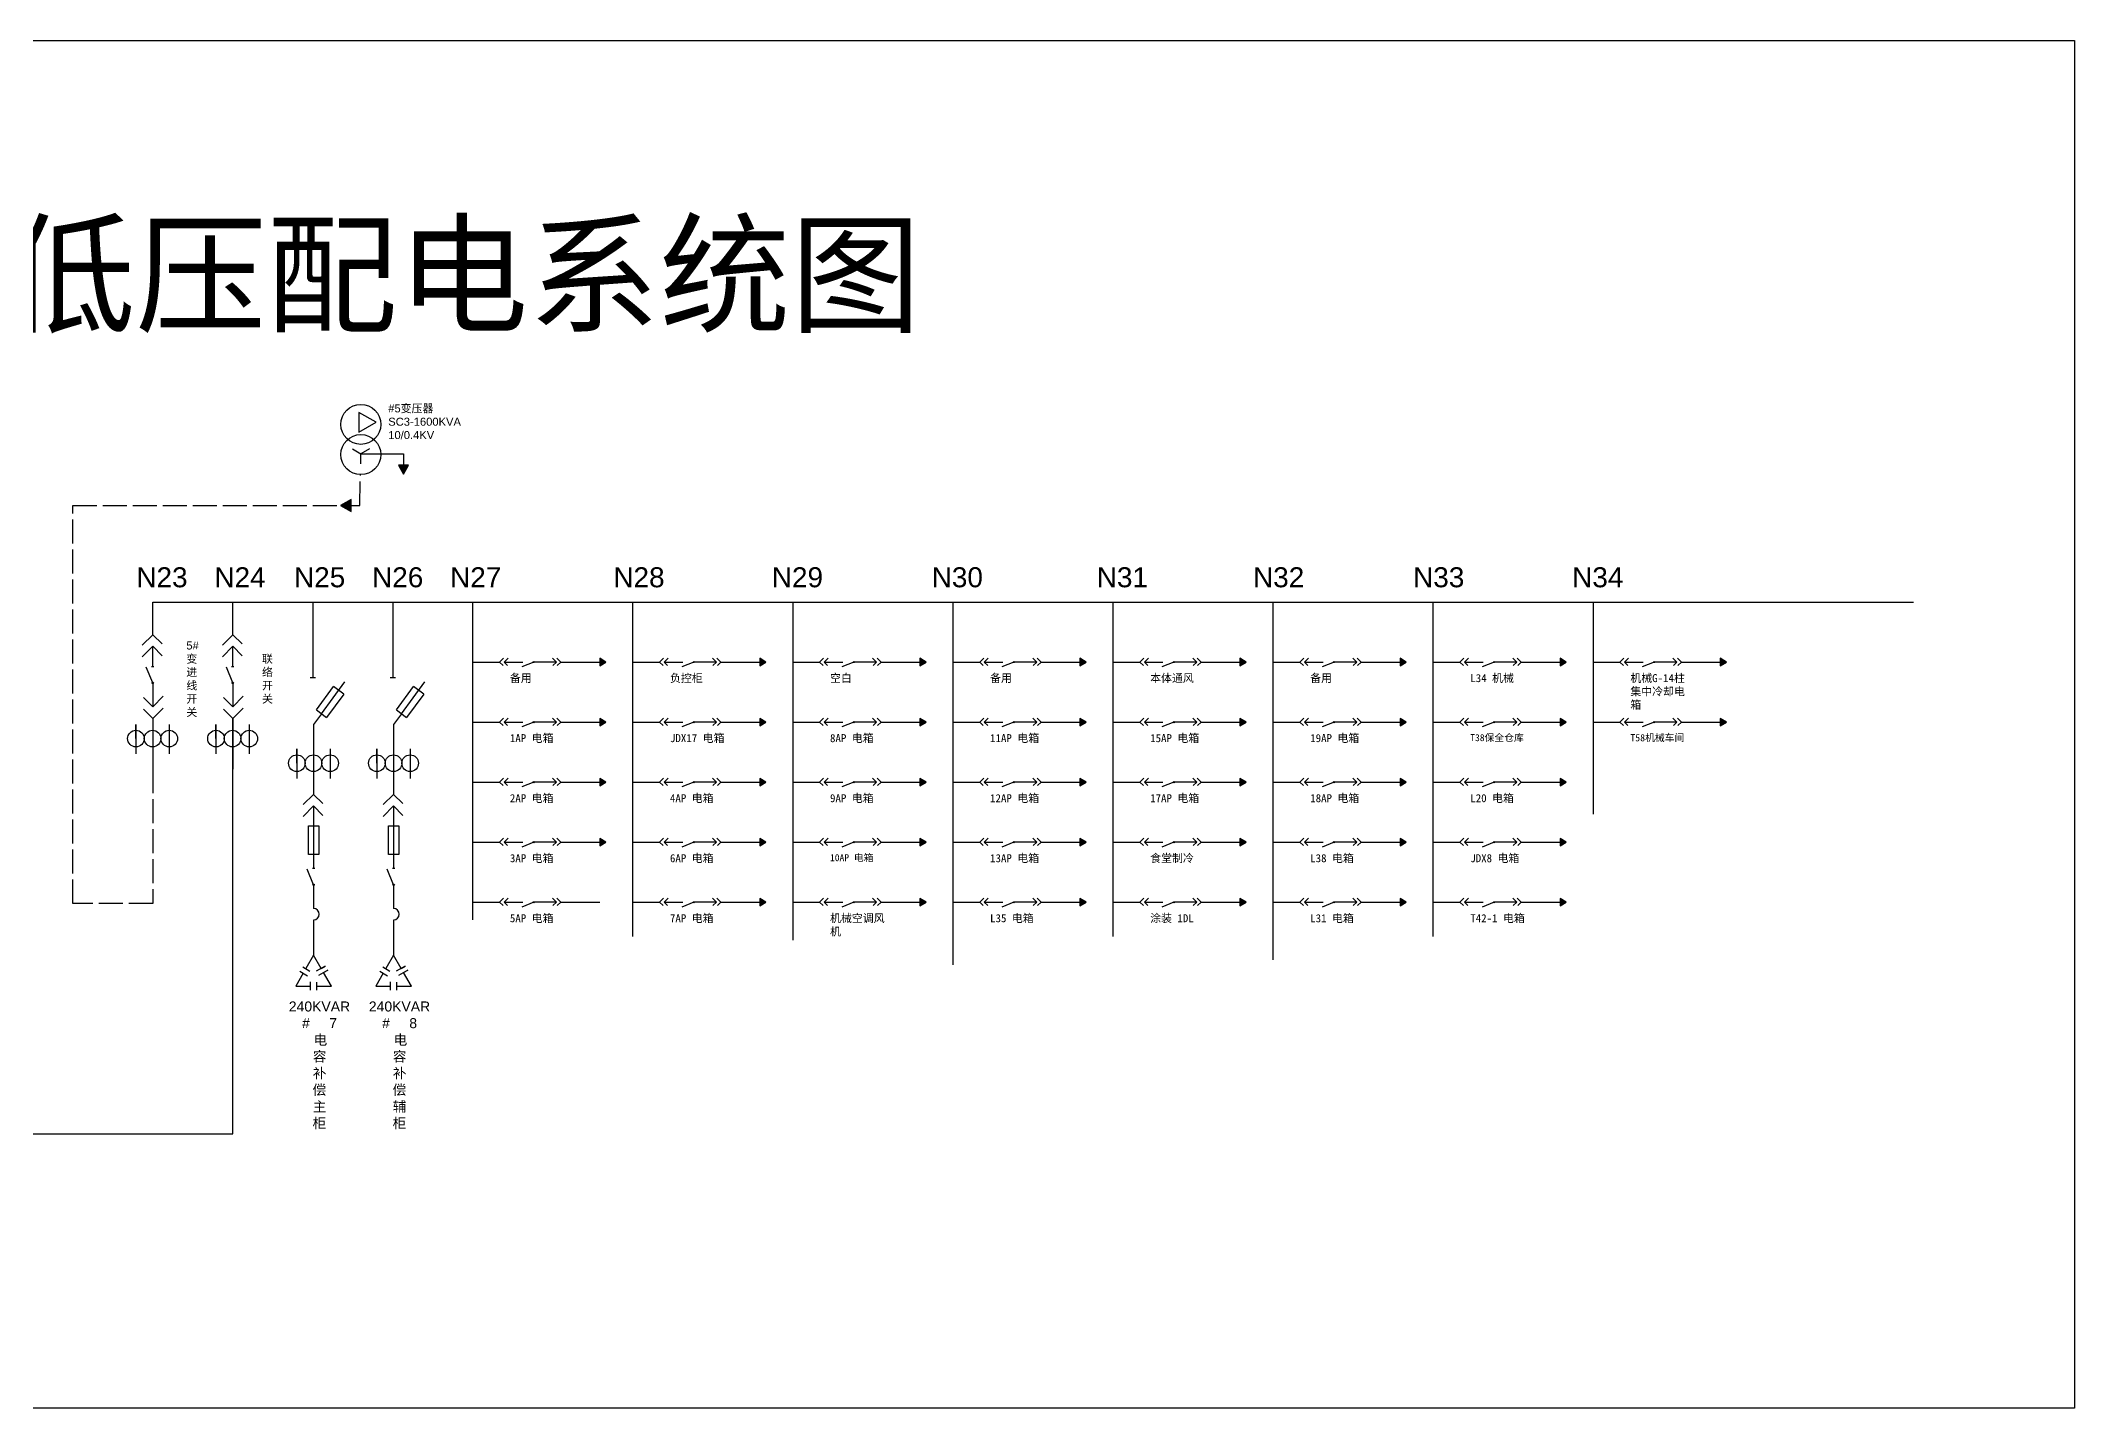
# Model space of a CAD drawing. Header units: millimetres. Extents: x 1329 to 7646, y 2585 to 5679.
# Drawn here: x 3221 to 4238, y 2585 to 3269 of the extents above; entities that cross this region are included whole.
import ezdxf

# ---------------------------------------------------------------- set-up
doc = ezdxf.new("R2010")
doc.units = ezdxf.units.MM
doc.linetypes.add('ACAD_ISO02W100', pattern=[15, 12, -3])
doc.layers.add('图层1', color=7, linetype='ACAD_ISO02W100')
doc.styles.get("Standard").update_dxf_attribs({"font": 'arial.ttf'})

# ---------------------------------------------------------------- blocks, each defined once
blk = doc.blocks.new('111')
for p, q in [((896.2, 1426.6), (896.2, 1443.7)), ((896.2, 1443.7), (896.2, 1408.2)), ((936.2, 1443.7), (936.2, 1408.2))]:
    blk.add_line(p, q)
for centre in [(896.2, 1426.6), (916.2, 1426.6), (936.2, 1426.6)]:
    blk.add_circle(centre, 10)

msp = doc.modelspace()

# ---------------------------------------------------------------- hatches: boundary and pattern name
h = msp.add_hatch(color=256)
h.dxf.hatch_style = 1
h.paths.add_polyline_path([(3400.2, 3056.7), (3402.7, 3052.2), (3405.3, 3056.7)])
h = msp.add_hatch(color=256)
h.dxf.hatch_style = 1
h.paths.add_polyline_path([(3500.8, 2960.1), (3500.8, 2956.4), (3503.9, 2958.2)])
h = msp.add_hatch(color=256)
h.dxf.hatch_style = 1
h.paths.add_polyline_path([(3580.8, 2960.1), (3580.8, 2956.4), (3583.9, 2958.2)])
h = msp.add_hatch(color=256)
h.dxf.hatch_style = 1
h.paths.add_polyline_path([(3660.8, 2960.1), (3660.8, 2956.4), (3663.9, 2958.2)])
h = msp.add_hatch(color=256)
h.dxf.hatch_style = 1
h.paths.add_polyline_path([(3740.8, 2960.1), (3740.8, 2956.4), (3743.9, 2958.2)])
h = msp.add_hatch(color=256)
h.dxf.hatch_style = 1
h.paths.add_polyline_path([(3820.8, 2960.1), (3820.8, 2956.4), (3823.9, 2958.2)])
h = msp.add_hatch(color=256)
h.dxf.hatch_style = 1
h.paths.add_polyline_path([(3900.8, 2960.1), (3900.8, 2956.4), (3903.9, 2958.2)])
h = msp.add_hatch(color=256)
h.dxf.hatch_style = 1
h.paths.add_polyline_path([(3980.8, 2960.1), (3980.8, 2956.4), (3983.9, 2958.2)])
h = msp.add_hatch(color=256)
h.dxf.hatch_style = 1
h.paths.add_polyline_path([(4060.8, 2960.1), (4060.8, 2956.4), (4063.9, 2958.2)])
h = msp.add_hatch(color=256)
h.dxf.hatch_style = 1
h.paths.add_polyline_path([(3500.8, 2930.1), (3500.8, 2926.4), (3503.9, 2928.2)])
h = msp.add_hatch(color=256)
h.dxf.hatch_style = 1
h.paths.add_polyline_path([(3580.8, 2930.1), (3580.8, 2926.4), (3583.9, 2928.2)])
h = msp.add_hatch(color=256)
h.dxf.hatch_style = 1
h.paths.add_polyline_path([(3660.8, 2930.1), (3660.8, 2926.4), (3663.9, 2928.2)])
h = msp.add_hatch(color=256)
h.dxf.hatch_style = 1
h.paths.add_polyline_path([(3740.8, 2930.1), (3740.8, 2926.4), (3743.9, 2928.2)])
h = msp.add_hatch(color=256)
h.dxf.hatch_style = 1
h.paths.add_polyline_path([(3820.8, 2930.1), (3820.8, 2926.4), (3823.9, 2928.2)])
h = msp.add_hatch(color=256)
h.dxf.hatch_style = 1
h.paths.add_polyline_path([(3900.8, 2930.1), (3900.8, 2926.4), (3903.9, 2928.2)])
h = msp.add_hatch(color=256)
h.dxf.hatch_style = 1
h.paths.add_polyline_path([(3980.8, 2930.1), (3980.8, 2926.4), (3983.9, 2928.2)])
h = msp.add_hatch(color=256)
h.dxf.hatch_style = 1
h.paths.add_polyline_path([(4060.8, 2930.1), (4060.8, 2926.4), (4063.9, 2928.2)])
h = msp.add_hatch(color=256)
h.dxf.hatch_style = 1
h.paths.add_polyline_path([(3500.8, 2900.1), (3500.8, 2896.4), (3503.9, 2898.2)])
h = msp.add_hatch(color=256)
h.dxf.hatch_style = 1
h.paths.add_polyline_path([(3580.8, 2900.1), (3580.8, 2896.4), (3583.9, 2898.2)])
h = msp.add_hatch(color=256)
h.dxf.hatch_style = 1
h.paths.add_polyline_path([(3660.8, 2900.1), (3660.8, 2896.4), (3663.9, 2898.2)])
h = msp.add_hatch(color=256)
h.dxf.hatch_style = 1
h.paths.add_polyline_path([(3740.8, 2900.1), (3740.8, 2896.4), (3743.9, 2898.2)])
h = msp.add_hatch(color=256)
h.dxf.hatch_style = 1
h.paths.add_polyline_path([(3820.8, 2900.1), (3820.8, 2896.4), (3823.9, 2898.2)])
h = msp.add_hatch(color=256)
h.dxf.hatch_style = 1
h.paths.add_polyline_path([(3900.8, 2900.1), (3900.8, 2896.4), (3903.9, 2898.2)])
h = msp.add_hatch(color=256)
h.dxf.hatch_style = 1
h.paths.add_polyline_path([(3980.8, 2900.1), (3980.8, 2896.4), (3983.9, 2898.2)])
h = msp.add_hatch(color=256)
h.dxf.hatch_style = 1
h.paths.add_polyline_path([(3500.8, 2870.1), (3500.8, 2866.4), (3503.9, 2868.2)])
h = msp.add_hatch(color=256)
h.dxf.hatch_style = 1
h.paths.add_polyline_path([(3580.8, 2870.1), (3580.8, 2866.4), (3583.9, 2868.2)])
h = msp.add_hatch(color=256)
h.dxf.hatch_style = 1
h.paths.add_polyline_path([(3660.8, 2870.1), (3660.8, 2866.4), (3663.9, 2868.2)])
h = msp.add_hatch(color=256)
h.dxf.hatch_style = 1
h.paths.add_polyline_path([(3740.8, 2870.1), (3740.8, 2866.4), (3743.9, 2868.2)])
h = msp.add_hatch(color=256)
h.dxf.hatch_style = 1
h.paths.add_polyline_path([(3820.8, 2870.1), (3820.8, 2866.4), (3823.9, 2868.2)])
h = msp.add_hatch(color=256)
h.dxf.hatch_style = 1
h.paths.add_polyline_path([(3900.8, 2870.1), (3900.8, 2866.4), (3903.9, 2868.2)])
h = msp.add_hatch(color=256)
h.dxf.hatch_style = 1
h.paths.add_polyline_path([(3980.8, 2870.1), (3980.8, 2866.4), (3983.9, 2868.2)])
h = msp.add_hatch(color=256)
h.dxf.hatch_style = 1
h.paths.add_polyline_path([(3580.8, 2840.1), (3580.8, 2836.4), (3583.9, 2838.2)])
h = msp.add_hatch(color=256)
h.dxf.hatch_style = 1
h.paths.add_polyline_path([(3660.8, 2840.1), (3660.8, 2836.4), (3663.9, 2838.2)])
h = msp.add_hatch(color=256)
h.dxf.hatch_style = 1
h.paths.add_polyline_path([(3740.8, 2840.1), (3740.8, 2836.4), (3743.9, 2838.2)])
h = msp.add_hatch(color=256)
h.dxf.hatch_style = 1
h.paths.add_polyline_path([(3820.8, 2840.1), (3820.8, 2836.4), (3823.9, 2838.2)])
h = msp.add_hatch(color=256)
h.dxf.hatch_style = 1
h.paths.add_polyline_path([(3900.8, 2840.1), (3900.8, 2836.4), (3903.9, 2838.2)])
h = msp.add_hatch(color=256)
h.dxf.hatch_style = 1
h.paths.add_polyline_path([(3980.8, 2840.1), (3980.8, 2836.4), (3983.9, 2838.2)])
at = {"layer": '图层1'}
h = msp.add_hatch(color=256, dxfattribs=at)
h.dxf.hatch_style = 1
h.paths.add_polyline_path([(3376.5, 3039.5), (3371.2, 3036.4), (3376.5, 3036.4)])
h.paths.add_polyline_path([(3376.5, 3036.4), (3371.2, 3036.4), (3376.5, 3033.4)])

# ---------------------------------------------------------------- linework, layer by layer
for p, q in [((3377.2, 3064.7), (3381.4, 3062.2)), ((3385.7, 3064.7), (3381.4, 3062.2)), ((3381.4, 3057.3), (3381.4, 3062.2)), ((3381.4, 3062.2), (3402.7, 3062.2)), ((3402.7, 3062.2), (3402.7, 3056.7)), ((3277.4, 2971.9), (3277.4, 2988.2)), ((3277.4, 2988.2), (4157.4, 2988.2)), ((3317.4, 2971.9), (3317.4, 2988.2)), ((3357.4, 2988.2), (3357.4, 2950.5)), ((3397.4, 2988.2), (3397.4, 2950.5)), ((3437.4, 2829.4), (3437.4, 2988.2)), ((3517.4, 2821), (3517.4, 2988.2)), ((3597.4, 2819.2), (3597.4, 2988.2)), ((3677.4, 2806.9), (3677.4, 2988.2)), ((3757.4, 2821), (3757.4, 2988.2)), ((3837.4, 2809.4), (3837.4, 2988.2)), ((3917.4, 2821), (3917.4, 2988.2)), ((3997.4, 2882.2), (3997.4, 2988.2)), ((3277.4, 2956), (3277.4, 2966.1)), ((3317.4, 2956), (3317.4, 2966.1)), ((3437.4, 2958.2), (3450.7, 2958.2)), ((3453, 2958.2), (3462.3, 2958.2)), ((3467.8, 2958.2), (3461.8, 2955.8)), ((3479.2, 2958.2), (3467.8, 2958.2)), ((3481.4, 2958.2), (3500.8, 2958.2)), ((3517.4, 2958.2), (3530.7, 2958.2)), ((3533, 2958.2), (3542.3, 2958.2)), ((3547.8, 2958.2), (3541.8, 2955.8)), ((3559.2, 2958.2), (3547.8, 2958.2)), ((3561.4, 2958.2), (3580.8, 2958.2)), ((3597.4, 2958.2), (3610.7, 2958.2)), ((3613, 2958.2), (3622.3, 2958.2)), ((3627.8, 2958.2), (3621.8, 2955.8)), ((3639.2, 2958.2), (3627.8, 2958.2)), ((3641.4, 2958.2), (3660.8, 2958.2)), ((3677.4, 2958.2), (3690.7, 2958.2)), ((3693, 2958.2), (3702.3, 2958.2)), ((3707.8, 2958.2), (3701.8, 2955.8)), ((3719.2, 2958.2), (3707.8, 2958.2)), ((3721.4, 2958.2), (3740.8, 2958.2)), ((3757.4, 2958.2), (3770.7, 2958.2)), ((3773, 2958.2), (3782.3, 2958.2)), ((3787.8, 2958.2), (3781.8, 2955.8)), ((3799.2, 2958.2), (3787.8, 2958.2)), ((3801.4, 2958.2), (3820.8, 2958.2)), ((3837.4, 2958.2), (3850.7, 2958.2)), ((3853, 2958.2), (3862.3, 2958.2)), ((3867.8, 2958.2), (3861.8, 2955.8)), ((3879.2, 2958.2), (3867.8, 2958.2)), ((3881.4, 2958.2), (3900.8, 2958.2)), ((3917.4, 2958.2), (3930.7, 2958.2)), ((3933, 2958.2), (3942.3, 2958.2)), ((3947.8, 2958.2), (3941.8, 2955.8)), ((3959.2, 2958.2), (3947.8, 2958.2)), ((3961.4, 2958.2), (3980.8, 2958.2)), ((3997.4, 2958.2), (4010.7, 2958.2)), ((4013, 2958.2), (4022.3, 2958.2)), ((4027.8, 2958.2), (4021.8, 2955.8)), ((4039.2, 2958.2), (4027.8, 2958.2)), ((4041.4, 2958.2), (4060.8, 2958.2)), ((3277.4, 2947.8), (3274.2, 2955.6)), ((3276.8, 2956), (3278, 2956)), ((3277.4, 2947.8), (3277.4, 2935.9)), ((3317.4, 2947.8), (3314.2, 2955.6)), ((3316.8, 2956), (3318, 2956)), ((3317.4, 2947.8), (3317.4, 2935.9)), ((3356.1, 2950.5), (3358.8, 2950.5)), ((3361.8, 2932.4), (3373.4, 2948.3)), ((3396.1, 2950.5), (3398.8, 2950.5)), ((3401.8, 2932.4), (3413.4, 2948.3)), ((3359.2, 2934.3), (3367.8, 2946)), ((3372.9, 2942.2), (3364.3, 2930.6)), ((3372.9, 2942.2), (3367.8, 2946)), ((3399.2, 2934.3), (3407.8, 2946)), ((3412.9, 2942.2), (3404.3, 2930.6)), ((3412.9, 2942.2), (3407.8, 2946)), ((3277.4, 2930), (3277.4, 2904.7)), ((3317.4, 2930), (3317.4, 2904.7)), ((3317.4, 2722.5), (3317.4, 2930)), ((3361.8, 2932.4), (3357.8, 2927)), ((3359.2, 2934.3), (3364.3, 2930.6)), ((3401.8, 2932.4), (3397.8, 2927)), ((3399.2, 2934.3), (3404.3, 2930.6)), ((3437.4, 2928.2), (3450.7, 2928.2)), ((3453, 2928.2), (3462.3, 2928.2)), ((3467.8, 2928.2), (3461.8, 2925.8)), ((3479.2, 2928.2), (3467.8, 2928.2)), ((3481.4, 2928.2), (3500.8, 2928.2)), ((3517.4, 2928.2), (3530.7, 2928.2)), ((3533, 2928.2), (3542.3, 2928.2)), ((3547.8, 2928.2), (3541.8, 2925.8)), ((3559.2, 2928.2), (3547.8, 2928.2)), ((3561.4, 2928.2), (3580.8, 2928.2)), ((3597.4, 2928.2), (3610.7, 2928.2)), ((3613, 2928.2), (3622.3, 2928.2)), ((3627.8, 2928.2), (3621.8, 2925.8)), ((3639.2, 2928.2), (3627.8, 2928.2)), ((3641.4, 2928.2), (3660.8, 2928.2)), ((3677.4, 2928.2), (3690.7, 2928.2)), ((3693, 2928.2), (3702.3, 2928.2)), ((3707.8, 2928.2), (3701.8, 2925.8)), ((3719.2, 2928.2), (3707.8, 2928.2)), ((3721.4, 2928.2), (3740.8, 2928.2)), ((3757.4, 2928.2), (3770.7, 2928.2)), ((3773, 2928.2), (3782.3, 2928.2)), ((3787.8, 2928.2), (3781.8, 2925.8)), ((3799.2, 2928.2), (3787.8, 2928.2)), ((3801.4, 2928.2), (3820.8, 2928.2)), ((3837.4, 2928.2), (3850.7, 2928.2)), ((3853, 2928.2), (3862.3, 2928.2)), ((3867.8, 2928.2), (3861.8, 2925.8)), ((3879.2, 2928.2), (3867.8, 2928.2)), ((3881.4, 2928.2), (3900.8, 2928.2)), ((3917.4, 2928.2), (3930.7, 2928.2)), ((3933, 2928.2), (3942.3, 2928.2)), ((3947.8, 2928.2), (3941.8, 2925.8)), ((3959.2, 2928.2), (3947.8, 2928.2)), ((3961.4, 2928.2), (3980.8, 2928.2)), ((3997.4, 2928.2), (4010.7, 2928.2)), ((4013, 2928.2), (4022.3, 2928.2)), ((4027.8, 2928.2), (4021.8, 2925.8)), ((4039.2, 2928.2), (4027.8, 2928.2)), ((4041.4, 2928.2), (4060.8, 2928.2)), ((3357.8, 2927), (3357.8, 2892.1)), ((3397.8, 2927), (3397.8, 2892.1)), ((3437.4, 2898.2), (3450.7, 2898.2)), ((3453, 2898.2), (3462.3, 2898.2)), ((3467.8, 2898.2), (3461.8, 2895.8)), ((3479.2, 2898.2), (3467.8, 2898.2)), ((3481.4, 2898.2), (3500.8, 2898.2)), ((3517.4, 2898.2), (3530.7, 2898.2)), ((3533, 2898.2), (3542.3, 2898.2)), ((3547.8, 2898.2), (3541.8, 2895.8)), ((3559.2, 2898.2), (3547.8, 2898.2)), ((3561.4, 2898.2), (3580.8, 2898.2)), ((3597.4, 2898.2), (3610.7, 2898.2)), ((3613, 2898.2), (3622.3, 2898.2)), ((3627.8, 2898.2), (3621.8, 2895.8)), ((3639.2, 2898.2), (3627.8, 2898.2)), ((3641.4, 2898.2), (3660.8, 2898.2)), ((3677.4, 2898.2), (3690.7, 2898.2)), ((3693, 2898.2), (3702.3, 2898.2)), ((3707.8, 2898.2), (3701.8, 2895.8)), ((3719.2, 2898.2), (3707.8, 2898.2)), ((3721.4, 2898.2), (3740.8, 2898.2)), ((3757.4, 2898.2), (3770.7, 2898.2)), ((3773, 2898.2), (3782.3, 2898.2)), ((3787.8, 2898.2), (3781.8, 2895.8)), ((3799.2, 2898.2), (3787.8, 2898.2)), ((3801.4, 2898.2), (3820.8, 2898.2)), ((3837.4, 2898.2), (3850.7, 2898.2)), ((3853, 2898.2), (3862.3, 2898.2)), ((3867.8, 2898.2), (3861.8, 2895.8)), ((3879.2, 2898.2), (3867.8, 2898.2)), ((3881.4, 2898.2), (3900.8, 2898.2)), ((3917.4, 2898.2), (3930.7, 2898.2)), ((3933, 2898.2), (3942.3, 2898.2)), ((3947.8, 2898.2), (3941.8, 2895.8)), ((3959.2, 2898.2), (3947.8, 2898.2)), ((3961.4, 2898.2), (3980.8, 2898.2)), ((3357.8, 2886.3), (3357.8, 2855.2)), ((3397.8, 2886.3), (3397.8, 2855.2)), ((3355.2, 2876.3), (3360.4, 2876.3)), ((3355.2, 2862), (3355.2, 2876.3)), ((3360.4, 2876.3), (3360.4, 2862)), ((3395.2, 2876.3), (3400.4, 2876.3)), ((3395.2, 2862), (3395.2, 2876.3)), ((3400.4, 2876.3), (3400.4, 2862)), ((3437.4, 2868.2), (3450.7, 2868.2)), ((3453, 2868.2), (3462.3, 2868.2)), ((3467.8, 2868.2), (3461.8, 2865.8)), ((3479.2, 2868.2), (3467.8, 2868.2)), ((3481.4, 2868.2), (3500.8, 2868.2)), ((3517.4, 2868.2), (3530.7, 2868.2)), ((3533, 2868.2), (3542.3, 2868.2)), ((3547.8, 2868.2), (3541.8, 2865.8)), ((3559.2, 2868.2), (3547.8, 2868.2)), ((3561.4, 2868.2), (3580.8, 2868.2)), ((3597.4, 2868.2), (3610.7, 2868.2)), ((3613, 2868.2), (3622.3, 2868.2)), ((3627.8, 2868.2), (3621.8, 2865.8)), ((3639.2, 2868.2), (3627.8, 2868.2)), ((3641.4, 2868.2), (3660.8, 2868.2)), ((3677.4, 2868.2), (3690.7, 2868.2)), ((3693, 2868.2), (3702.3, 2868.2)), ((3707.8, 2868.2), (3701.8, 2865.8)), ((3719.2, 2868.2), (3707.8, 2868.2)), ((3721.4, 2868.2), (3740.8, 2868.2)), ((3757.4, 2868.2), (3770.7, 2868.2)), ((3773, 2868.2), (3782.3, 2868.2)), ((3787.8, 2868.2), (3781.8, 2865.8)), ((3799.2, 2868.2), (3787.8, 2868.2)), ((3801.4, 2868.2), (3820.8, 2868.2)), ((3837.4, 2868.2), (3850.7, 2868.2)), ((3853, 2868.2), (3862.3, 2868.2)), ((3867.8, 2868.2), (3861.8, 2865.8)), ((3879.2, 2868.2), (3867.8, 2868.2)), ((3881.4, 2868.2), (3900.8, 2868.2)), ((3917.4, 2868.2), (3930.7, 2868.2)), ((3933, 2868.2), (3942.3, 2868.2)), ((3947.8, 2868.2), (3941.8, 2865.8)), ((3959.2, 2868.2), (3947.8, 2868.2)), ((3961.4, 2868.2), (3980.8, 2868.2)), ((3360.4, 2862), (3355.2, 2862)), ((3400.4, 2862), (3395.2, 2862)), ((3357.8, 2846.9), (3354.6, 2854.7)), ((3357.2, 2855.2), (3358.4, 2855.2)), ((3357.8, 2846.9), (3357.8, 2835)), ((3397.8, 2846.9), (3394.6, 2854.7)), ((3397.2, 2855.2), (3398.4, 2855.2)), ((3397.8, 2846.9), (3397.8, 2835)), ((3437.4, 2838.2), (3450.7, 2838.2)), ((3453, 2838.2), (3462.3, 2838.2)), ((3467.8, 2838.2), (3461.8, 2835.8)), ((3479.2, 2838.2), (3467.8, 2838.2)), ((3481.4, 2838.2), (3500.8, 2838.2)), ((3517.4, 2838.2), (3530.7, 2838.2)), ((3533, 2838.2), (3542.3, 2838.2)), ((3547.8, 2838.2), (3541.8, 2835.8)), ((3559.2, 2838.2), (3547.8, 2838.2)), ((3561.4, 2838.2), (3580.8, 2838.2)), ((3597.4, 2838.2), (3610.7, 2838.2)), ((3613, 2838.2), (3622.3, 2838.2)), ((3627.8, 2838.2), (3621.8, 2835.8)), ((3639.2, 2838.2), (3627.8, 2838.2)), ((3641.4, 2838.2), (3660.8, 2838.2)), ((3677.4, 2838.2), (3690.7, 2838.2)), ((3693, 2838.2), (3702.3, 2838.2)), ((3707.8, 2838.2), (3701.8, 2835.8)), ((3719.2, 2838.2), (3707.8, 2838.2)), ((3721.4, 2838.2), (3740.8, 2838.2)), ((3757.4, 2838.2), (3770.7, 2838.2)), ((3773, 2838.2), (3782.3, 2838.2)), ((3787.8, 2838.2), (3781.8, 2835.8)), ((3799.2, 2838.2), (3787.8, 2838.2)), ((3801.4, 2838.2), (3820.8, 2838.2)), ((3837.4, 2838.2), (3850.7, 2838.2)), ((3853, 2838.2), (3862.3, 2838.2)), ((3867.8, 2838.2), (3861.8, 2835.8)), ((3879.2, 2838.2), (3867.8, 2838.2)), ((3881.4, 2838.2), (3900.8, 2838.2)), ((3917.4, 2838.2), (3930.7, 2838.2)), ((3933, 2838.2), (3942.3, 2838.2)), ((3947.8, 2838.2), (3941.8, 2835.8)), ((3959.2, 2838.2), (3947.8, 2838.2)), ((3961.4, 2838.2), (3980.8, 2838.2)), ((3357.8, 2829.3), (3357.8, 2811.7)), ((3397.8, 2829.3), (3397.8, 2811.7)), ((3352.4, 2805.9), (3355.9, 2803.8)), ((3363.6, 2806.3), (3359.1, 2803.7)), ((3361.6, 2805.1), (3363.6, 2806.3)), ((3392.4, 2805.9), (3395.9, 2803.8)), ((3403.6, 2806.3), (3399.1, 2803.7)), ((3401.6, 2805.1), (3403.6, 2806.3)), ((3350.9, 2803.7), (3354.8, 2801.4)), ((3356.1, 2798.4), (3356.1, 2794.2)), ((3359.2, 2798.3), (3359.2, 2794.2)), ((3364.9, 2804.3), (3360.2, 2801.6)), ((3362.8, 2803.1), (3364.9, 2804.3)), ((3390.9, 2803.7), (3394.8, 2801.4)), ((3396.1, 2798.4), (3396.1, 2794.2)), ((3399.2, 2798.3), (3399.2, 2794.2)), ((3404.9, 2804.3), (3400.2, 2801.6)), ((3402.7, 2803.1), (3404.9, 2804.3)), ((2538.2, 2722.5), (3300.1, 2722.5)), ((3300.1, 2722.5), (3317.4, 2722.5))]:
    msp.add_line(p, q)
at = {"color": 3}
msp.add_lwpolyline([(1328.5, 3268.8), (4237.8, 3268.8), (4237.8, 2585.3), (1328.5, 2585.3)], close=True, dxfattribs=at)
for points in [[(3389, 3078.1), (3380.4, 3083), (3380.4, 3073.1)], [(3402.7, 3052.2), (3405.3, 3056.7), (3400.2, 3056.7)], [(3503.9, 2958.2), (3500.8, 2960.1), (3500.8, 2956.4)], [(3583.9, 2958.2), (3580.8, 2960.1), (3580.8, 2956.4)], [(3663.9, 2958.2), (3660.8, 2960.1), (3660.8, 2956.4)], [(3743.9, 2958.2), (3740.8, 2960.1), (3740.8, 2956.4)], [(3823.9, 2958.2), (3820.8, 2960.1), (3820.8, 2956.4)], [(3903.9, 2958.2), (3900.8, 2960.1), (3900.8, 2956.4)], [(3983.9, 2958.2), (3980.8, 2960.1), (3980.8, 2956.4)], [(4063.9, 2958.2), (4060.8, 2960.1), (4060.8, 2956.4)], [(3503.9, 2928.2), (3500.8, 2930.1), (3500.8, 2926.4)], [(3583.9, 2928.2), (3580.8, 2930.1), (3580.8, 2926.4)], [(3663.9, 2928.2), (3660.8, 2930.1), (3660.8, 2926.4)], [(3743.9, 2928.2), (3740.8, 2930.1), (3740.8, 2926.4)], [(3823.9, 2928.2), (3820.8, 2930.1), (3820.8, 2926.4)], [(3903.9, 2928.2), (3900.8, 2930.1), (3900.8, 2926.4)], [(3983.9, 2928.2), (3980.8, 2930.1), (3980.8, 2926.4)], [(4063.9, 2928.2), (4060.8, 2930.1), (4060.8, 2926.4)], [(3503.9, 2898.2), (3500.8, 2900.1), (3500.8, 2896.4)], [(3583.9, 2898.2), (3580.8, 2900.1), (3580.8, 2896.4)], [(3663.9, 2898.2), (3660.8, 2900.1), (3660.8, 2896.4)], [(3743.9, 2898.2), (3740.8, 2900.1), (3740.8, 2896.4)], [(3823.9, 2898.2), (3820.8, 2900.1), (3820.8, 2896.4)], [(3903.9, 2898.2), (3900.8, 2900.1), (3900.8, 2896.4)], [(3983.9, 2898.2), (3980.8, 2900.1), (3980.8, 2896.4)], [(3503.9, 2868.2), (3500.8, 2870.1), (3500.8, 2866.4)], [(3583.9, 2868.2), (3580.8, 2870.1), (3580.8, 2866.4)], [(3663.9, 2868.2), (3660.8, 2870.1), (3660.8, 2866.4)], [(3743.9, 2868.2), (3740.8, 2870.1), (3740.8, 2866.4)], [(3823.9, 2868.2), (3820.8, 2870.1), (3820.8, 2866.4)], [(3903.9, 2868.2), (3900.8, 2870.1), (3900.8, 2866.4)], [(3983.9, 2868.2), (3980.8, 2870.1), (3980.8, 2866.4)], [(3583.9, 2838.2), (3580.8, 2840.1), (3580.8, 2836.4)], [(3663.9, 2838.2), (3660.8, 2840.1), (3660.8, 2836.4)], [(3743.9, 2838.2), (3740.8, 2840.1), (3740.8, 2836.4)], [(3823.9, 2838.2), (3820.8, 2840.1), (3820.8, 2836.4)], [(3903.9, 2838.2), (3900.8, 2840.1), (3900.8, 2836.4)], [(3983.9, 2838.2), (3980.8, 2840.1), (3980.8, 2836.4)]]:
    msp.add_lwpolyline(points, close=True)
for points in [[(3282.1, 2967.3), (3277.4, 2971.9), (3272.2, 2966.7)], [(3322.1, 2967.3), (3317.4, 2971.9), (3312.2, 2966.7)], [(3277.4, 2966.1), (3272.2, 2960.9)], [(3282.1, 2961.4), (3277.4, 2966.1)], [(3317.4, 2966.1), (3312.2, 2960.9)], [(3322.1, 2961.4), (3317.4, 2966.1)], [(3452.7, 2960.2), (3450.7, 2958.2), (3452.5, 2956.5)], [(3455, 2960.2), (3453, 2958.2), (3454.7, 2956.5)], [(3479.2, 2958.2), (3477.2, 2960.2)], [(3477.4, 2956.5), (3479.2, 2958.2)], [(3479.6, 2956.5), (3481.4, 2958.2), (3479.4, 2960.2)], [(3532.7, 2960.2), (3530.7, 2958.2), (3532.5, 2956.5)], [(3535, 2960.2), (3533, 2958.2), (3534.7, 2956.5)], [(3559.2, 2958.2), (3557.2, 2960.2)], [(3557.4, 2956.5), (3559.2, 2958.2)], [(3559.6, 2956.5), (3561.4, 2958.2), (3559.4, 2960.2)], [(3612.7, 2960.2), (3610.7, 2958.2), (3612.5, 2956.5)], [(3615, 2960.2), (3613, 2958.2), (3614.7, 2956.5)], [(3639.2, 2958.2), (3637.2, 2960.2)], [(3637.4, 2956.5), (3639.2, 2958.2)], [(3639.6, 2956.5), (3641.4, 2958.2), (3639.4, 2960.2)], [(3692.7, 2960.2), (3690.7, 2958.2), (3692.5, 2956.5)], [(3695, 2960.2), (3693, 2958.2), (3694.7, 2956.5)], [(3719.2, 2958.2), (3717.2, 2960.2)], [(3717.4, 2956.5), (3719.2, 2958.2)], [(3719.6, 2956.5), (3721.4, 2958.2), (3719.4, 2960.2)], [(3772.7, 2960.2), (3770.7, 2958.2), (3772.5, 2956.5)], [(3775, 2960.2), (3773, 2958.2), (3774.7, 2956.5)], [(3799.2, 2958.2), (3797.2, 2960.2)], [(3797.4, 2956.5), (3799.2, 2958.2)], [(3799.6, 2956.5), (3801.4, 2958.2), (3799.4, 2960.2)], [(3852.7, 2960.2), (3850.7, 2958.2), (3852.5, 2956.5)], [(3855, 2960.2), (3853, 2958.2), (3854.7, 2956.5)], [(3879.2, 2958.2), (3877.2, 2960.2)], [(3877.4, 2956.5), (3879.2, 2958.2)], [(3879.6, 2956.5), (3881.4, 2958.2), (3879.4, 2960.2)], [(3932.7, 2960.2), (3930.7, 2958.2), (3932.5, 2956.5)], [(3935, 2960.2), (3933, 2958.2), (3934.7, 2956.5)], [(3959.2, 2958.2), (3957.2, 2960.2)], [(3957.4, 2956.5), (3959.2, 2958.2)], [(3959.6, 2956.5), (3961.4, 2958.2), (3959.4, 2960.2)], [(4012.7, 2960.2), (4010.7, 2958.2), (4012.5, 2956.5)], [(4015, 2960.2), (4013, 2958.2), (4014.7, 2956.5)], [(4039.2, 2958.2), (4037.2, 2960.2)], [(4037.4, 2956.5), (4039.2, 2958.2)], [(4039.6, 2956.5), (4041.4, 2958.2), (4039.4, 2960.2)], [(3272.8, 2940.5), (3277.4, 2935.9)], [(3277.4, 2935.9), (3282.6, 2941.1)], [(3312.8, 2940.5), (3317.4, 2935.9)], [(3317.4, 2935.9), (3322.6, 2941.1)], [(3272.8, 2934.6), (3277.4, 2930), (3282.6, 2935.2)], [(3312.8, 2934.6), (3317.4, 2930), (3322.6, 2935.2)], [(3452.7, 2930.2), (3450.7, 2928.2), (3452.5, 2926.5)], [(3455, 2930.2), (3453, 2928.2), (3454.7, 2926.5)], [(3479.2, 2928.2), (3477.2, 2930.2)], [(3477.4, 2926.5), (3479.2, 2928.2)], [(3479.6, 2926.5), (3481.4, 2928.2), (3479.4, 2930.2)], [(3532.7, 2930.2), (3530.7, 2928.2), (3532.5, 2926.5)], [(3535, 2930.2), (3533, 2928.2), (3534.7, 2926.5)], [(3559.2, 2928.2), (3557.2, 2930.2)], [(3557.4, 2926.5), (3559.2, 2928.2)], [(3559.6, 2926.5), (3561.4, 2928.2), (3559.4, 2930.2)], [(3612.7, 2930.2), (3610.7, 2928.2), (3612.5, 2926.5)], [(3615, 2930.2), (3613, 2928.2), (3614.7, 2926.5)], [(3639.2, 2928.2), (3637.2, 2930.2)], [(3637.4, 2926.5), (3639.2, 2928.2)], [(3639.6, 2926.5), (3641.4, 2928.2), (3639.4, 2930.2)], [(3692.7, 2930.2), (3690.7, 2928.2), (3692.5, 2926.5)], [(3695, 2930.2), (3693, 2928.2), (3694.7, 2926.5)], [(3719.2, 2928.2), (3717.2, 2930.2)], [(3717.4, 2926.5), (3719.2, 2928.2)], [(3719.6, 2926.5), (3721.4, 2928.2), (3719.4, 2930.2)], [(3772.7, 2930.2), (3770.7, 2928.2), (3772.5, 2926.5)], [(3775, 2930.2), (3773, 2928.2), (3774.7, 2926.5)], [(3799.2, 2928.2), (3797.2, 2930.2)], [(3797.4, 2926.5), (3799.2, 2928.2)], [(3799.6, 2926.5), (3801.4, 2928.2), (3799.4, 2930.2)], [(3852.7, 2930.2), (3850.7, 2928.2), (3852.5, 2926.5)], [(3855, 2930.2), (3853, 2928.2), (3854.7, 2926.5)], [(3879.2, 2928.2), (3877.2, 2930.2)], [(3877.4, 2926.5), (3879.2, 2928.2)], [(3879.6, 2926.5), (3881.4, 2928.2), (3879.4, 2930.2)], [(3932.7, 2930.2), (3930.7, 2928.2), (3932.5, 2926.5)], [(3935, 2930.2), (3933, 2928.2), (3934.7, 2926.5)], [(3959.2, 2928.2), (3957.2, 2930.2)], [(3957.4, 2926.5), (3959.2, 2928.2)], [(3959.6, 2926.5), (3961.4, 2928.2), (3959.4, 2930.2)], [(4012.7, 2930.2), (4010.7, 2928.2), (4012.5, 2926.5)], [(4015, 2930.2), (4013, 2928.2), (4014.7, 2926.5)], [(4039.2, 2928.2), (4037.2, 2930.2)], [(4037.4, 2926.5), (4039.2, 2928.2)], [(4039.6, 2926.5), (4041.4, 2928.2), (4039.4, 2930.2)], [(3452.7, 2900.2), (3450.7, 2898.2), (3452.5, 2896.5)], [(3455, 2900.2), (3453, 2898.2), (3454.7, 2896.5)], [(3479.2, 2898.2), (3477.2, 2900.2)], [(3477.4, 2896.5), (3479.2, 2898.2)], [(3479.6, 2896.5), (3481.4, 2898.2), (3479.4, 2900.2)], [(3532.7, 2900.2), (3530.7, 2898.2), (3532.5, 2896.5)], [(3535, 2900.2), (3533, 2898.2), (3534.7, 2896.5)], [(3559.2, 2898.2), (3557.2, 2900.2)], [(3557.4, 2896.5), (3559.2, 2898.2)], [(3559.6, 2896.5), (3561.4, 2898.2), (3559.4, 2900.2)], [(3612.7, 2900.2), (3610.7, 2898.2), (3612.5, 2896.5)], [(3615, 2900.2), (3613, 2898.2), (3614.7, 2896.5)], [(3639.2, 2898.2), (3637.2, 2900.2)], [(3637.4, 2896.5), (3639.2, 2898.2)], [(3639.6, 2896.5), (3641.4, 2898.2), (3639.4, 2900.2)], [(3692.7, 2900.2), (3690.7, 2898.2), (3692.5, 2896.5)], [(3695, 2900.2), (3693, 2898.2), (3694.7, 2896.5)], [(3719.2, 2898.2), (3717.2, 2900.2)], [(3717.4, 2896.5), (3719.2, 2898.2)], [(3719.6, 2896.5), (3721.4, 2898.2), (3719.4, 2900.2)], [(3772.7, 2900.2), (3770.7, 2898.2), (3772.5, 2896.5)], [(3775, 2900.2), (3773, 2898.2), (3774.7, 2896.5)], [(3799.2, 2898.2), (3797.2, 2900.2)], [(3797.4, 2896.5), (3799.2, 2898.2)], [(3799.6, 2896.5), (3801.4, 2898.2), (3799.4, 2900.2)], [(3852.7, 2900.2), (3850.7, 2898.2), (3852.5, 2896.5)], [(3855, 2900.2), (3853, 2898.2), (3854.7, 2896.5)], [(3879.2, 2898.2), (3877.2, 2900.2)], [(3877.4, 2896.5), (3879.2, 2898.2)], [(3879.6, 2896.5), (3881.4, 2898.2), (3879.4, 2900.2)], [(3932.7, 2900.2), (3930.7, 2898.2), (3932.5, 2896.5)], [(3935, 2900.2), (3933, 2898.2), (3934.7, 2896.5)], [(3959.2, 2898.2), (3957.2, 2900.2)], [(3957.4, 2896.5), (3959.2, 2898.2)], [(3959.6, 2896.5), (3961.4, 2898.2), (3959.4, 2900.2)], [(3362.4, 2887.5), (3357.8, 2892.1), (3352.6, 2887)], [(3402.4, 2887.5), (3397.8, 2892.1), (3392.6, 2887)], [(3357.8, 2886.3), (3352.6, 2881.1)], [(3362.4, 2881.6), (3357.8, 2886.3)], [(3397.8, 2886.3), (3392.6, 2881.1)], [(3402.4, 2881.6), (3397.8, 2886.3)], [(3452.7, 2870.2), (3450.7, 2868.2), (3452.5, 2866.5)], [(3455, 2870.2), (3453, 2868.2), (3454.7, 2866.5)], [(3479.2, 2868.2), (3477.2, 2870.2)], [(3477.4, 2866.5), (3479.2, 2868.2)], [(3479.6, 2866.5), (3481.4, 2868.2), (3479.4, 2870.2)], [(3532.7, 2870.2), (3530.7, 2868.2), (3532.5, 2866.5)], [(3535, 2870.2), (3533, 2868.2), (3534.7, 2866.5)], [(3559.2, 2868.2), (3557.2, 2870.2)], [(3557.4, 2866.5), (3559.2, 2868.2)], [(3559.6, 2866.5), (3561.4, 2868.2), (3559.4, 2870.2)], [(3612.7, 2870.2), (3610.7, 2868.2), (3612.5, 2866.5)], [(3615, 2870.2), (3613, 2868.2), (3614.7, 2866.5)], [(3639.2, 2868.2), (3637.2, 2870.2)], [(3637.4, 2866.5), (3639.2, 2868.2)], [(3639.6, 2866.5), (3641.4, 2868.2), (3639.4, 2870.2)], [(3692.7, 2870.2), (3690.7, 2868.2), (3692.5, 2866.5)], [(3695, 2870.2), (3693, 2868.2), (3694.7, 2866.5)], [(3719.2, 2868.2), (3717.2, 2870.2)], [(3717.4, 2866.5), (3719.2, 2868.2)], [(3719.6, 2866.5), (3721.4, 2868.2), (3719.4, 2870.2)], [(3772.7, 2870.2), (3770.7, 2868.2), (3772.5, 2866.5)], [(3775, 2870.2), (3773, 2868.2), (3774.7, 2866.5)], [(3799.2, 2868.2), (3797.2, 2870.2)], [(3797.4, 2866.5), (3799.2, 2868.2)], [(3799.6, 2866.5), (3801.4, 2868.2), (3799.4, 2870.2)], [(3852.7, 2870.2), (3850.7, 2868.2), (3852.5, 2866.5)], [(3855, 2870.2), (3853, 2868.2), (3854.7, 2866.5)], [(3879.2, 2868.2), (3877.2, 2870.2)], [(3877.4, 2866.5), (3879.2, 2868.2)], [(3879.6, 2866.5), (3881.4, 2868.2), (3879.4, 2870.2)], [(3932.7, 2870.2), (3930.7, 2868.2), (3932.5, 2866.5)], [(3935, 2870.2), (3933, 2868.2), (3934.7, 2866.5)], [(3959.2, 2868.2), (3957.2, 2870.2)], [(3957.4, 2866.5), (3959.2, 2868.2)], [(3959.6, 2866.5), (3961.4, 2868.2), (3959.4, 2870.2)], [(3452.7, 2840.2), (3450.7, 2838.2), (3452.5, 2836.5)], [(3455, 2840.2), (3453, 2838.2), (3454.7, 2836.5)], [(3479.2, 2838.2), (3477.2, 2840.2)], [(3477.4, 2836.5), (3479.2, 2838.2)], [(3479.6, 2836.5), (3481.4, 2838.2), (3479.4, 2840.2)], [(3532.7, 2840.2), (3530.7, 2838.2), (3532.5, 2836.5)], [(3535, 2840.2), (3533, 2838.2), (3534.7, 2836.5)], [(3559.2, 2838.2), (3557.2, 2840.2)], [(3557.4, 2836.5), (3559.2, 2838.2)], [(3559.6, 2836.5), (3561.4, 2838.2), (3559.4, 2840.2)], [(3612.7, 2840.2), (3610.7, 2838.2), (3612.5, 2836.5)], [(3615, 2840.2), (3613, 2838.2), (3614.7, 2836.5)], [(3639.2, 2838.2), (3637.2, 2840.2)], [(3637.4, 2836.5), (3639.2, 2838.2)], [(3639.6, 2836.5), (3641.4, 2838.2), (3639.4, 2840.2)], [(3692.7, 2840.2), (3690.7, 2838.2), (3692.5, 2836.5)], [(3695, 2840.2), (3693, 2838.2), (3694.7, 2836.5)], [(3719.2, 2838.2), (3717.2, 2840.2)], [(3717.4, 2836.5), (3719.2, 2838.2)], [(3719.6, 2836.5), (3721.4, 2838.2), (3719.4, 2840.2)], [(3772.7, 2840.2), (3770.7, 2838.2), (3772.5, 2836.5)], [(3775, 2840.2), (3773, 2838.2), (3774.7, 2836.5)], [(3799.2, 2838.2), (3797.2, 2840.2)], [(3797.4, 2836.5), (3799.2, 2838.2)], [(3799.6, 2836.5), (3801.4, 2838.2), (3799.4, 2840.2)], [(3852.7, 2840.2), (3850.7, 2838.2), (3852.5, 2836.5)], [(3855, 2840.2), (3853, 2838.2), (3854.7, 2836.5)], [(3879.2, 2838.2), (3877.2, 2840.2)], [(3877.4, 2836.5), (3879.2, 2838.2)], [(3879.6, 2836.5), (3881.4, 2838.2), (3879.4, 2840.2)], [(3932.7, 2840.2), (3930.7, 2838.2), (3932.5, 2836.5)], [(3935, 2840.2), (3933, 2838.2), (3934.7, 2836.5)], [(3959.2, 2838.2), (3957.2, 2840.2)], [(3957.4, 2836.5), (3959.2, 2838.2)], [(3959.6, 2836.5), (3961.4, 2838.2), (3959.4, 2840.2)], [(3361.6, 2805.1), (3357.8, 2811.7), (3353.9, 2805)], [(3401.6, 2805.1), (3397.8, 2811.7), (3393.9, 2805)], [(3352.6, 2802.7), (3348.9, 2796.3), (3356.1, 2796.3)], [(3359.2, 2796.3), (3366.7, 2796.3), (3362.8, 2803.1)], [(3392.6, 2802.7), (3388.9, 2796.3), (3396.1, 2796.3)], [(3399.2, 2796.3), (3406.7, 2796.3), (3402.7, 2803.1)]]:
    msp.add_lwpolyline(points)
for centre, radius in [((3381.4, 3077), 10), ((3381.4, 3061.9), 10), ((3467.8, 2958.2), 0.269), ((3547.8, 2958.2), 0.269), ((3627.8, 2958.2), 0.269), ((3707.8, 2958.2), 0.269), ((3787.8, 2958.2), 0.269), ((3867.8, 2958.2), 0.269), ((3947.8, 2958.2), 0.269), ((4027.8, 2958.2), 0.269), ((3277.4, 2947.8), 0.349), ((3317.4, 2947.8), 0.349), ((3467.8, 2928.2), 0.269), ((3547.8, 2928.2), 0.269), ((3627.8, 2928.2), 0.269), ((3707.8, 2928.2), 0.269), ((3787.8, 2928.2), 0.269), ((3867.8, 2928.2), 0.269), ((3947.8, 2928.2), 0.269), ((4027.8, 2928.2), 0.269), ((3467.8, 2898.2), 0.269), ((3547.8, 2898.2), 0.269), ((3627.8, 2898.2), 0.269), ((3707.8, 2898.2), 0.269), ((3787.8, 2898.2), 0.269), ((3867.8, 2898.2), 0.269), ((3947.8, 2898.2), 0.269), ((3467.8, 2868.2), 0.269), ((3547.8, 2868.2), 0.269), ((3627.8, 2868.2), 0.269), ((3707.8, 2868.2), 0.269), ((3787.8, 2868.2), 0.269), ((3867.8, 2868.2), 0.269), ((3947.8, 2868.2), 0.269), ((3357.8, 2846.9), 0.349), ((3397.8, 2846.9), 0.349), ((3467.8, 2838.2), 0.269), ((3547.8, 2838.2), 0.269), ((3627.8, 2838.2), 0.269), ((3707.8, 2838.2), 0.269), ((3787.8, 2838.2), 0.269), ((3867.8, 2838.2), 0.269), ((3947.8, 2838.2), 0.269)]:
    msp.add_circle(centre, radius)
for centre in [(3357.8, 2832.2), (3397.8, 2832.2)]:
    msp.add_arc(centre, 2.84, 270, 90)
at = {"layer": '图层1'}
for p, q in [((3380.9, 3036.4), (3381.2, 3051.9)), ((3237.4, 2837.5), (3237.4, 3036.4)), ((3237.4, 3036.4), (3380.9, 3036.4)), ((3277.4, 2904.7), (3277.4, 2837.5)), ((3277.4, 2837.5), (3237.4, 2837.5))]:
    msp.add_line(p, q, dxfattribs=at)
msp.add_lwpolyline([(3371.2, 3036.4), (3376.5, 3033.4), (3376.5, 3039.5)], close=True, dxfattribs=at)

# ---------------------------------------------------------------- block references
at = {"xscale": 0.4160000000000001, "yscale": 0.4160000000000001, "zscale": 0.4160000000000001}
for p in [(2896.2, 2326.5), (2936.2, 2326.5), (2976.6, 2314.2), (3016.6, 2314.2)]:
    msp.add_blockref('111', p, dxfattribs=at)

# ---------------------------------------------------------------- texts
at = {"attachment_point": 1}
for s, width, insert, char_height in [('{\\fSimSun|b0|i0|c134|p2;三菱电机（广州）压缩机有限公司#1、#2、#5低压配电系统图}', 1874.295, (1894.3, 3175.9), 48), ('N23', 22.179, (3269.2, 3005.6), 10), ('N24', 22.179, (3308.2, 3005.6), 10), ('N25', 22.179, (3348, 3005.6), 10), ('N26', 22.179, (3387, 3005.6), 10), ('N27', 22.179, (3426, 3005.6), 10), ('N28', 22.179, (3507.6, 3005.6), 10), ('N29', 22.179, (3586.8, 3005.6), 10), ('N30', 22.179, (3666.7, 3005.6), 10), ('N31', 22.179, (3749.2, 3005.6), 10), ('N32', 22.179, (3827.3, 3005.6), 10), ('N33', 22.179, (3907.3, 3005.6), 10), ('N34', 22.179, (3986.8, 3005.6), 10), ('{\\fSimSun|b0|i0|c134|p2;备用}', 30.178, (3455.9, 2952.2), 4), ('{\\fSimSun|b0|i0|c134|p2;负控柜}', 30.178, (3535.9, 2952.2), 4), ('{\\fSimSun|b0|i0|c134|p2;空白}', 30.178, (3615.9, 2952.2), 4), ('{\\fSimSun|b0|i0|c134|p2;备用}', 30.178, (3695.9, 2952.2), 4), ('{\\fSimSun|b0|i0|c134|p2;本体通风}', 30.178, (3775.9, 2952.2), 4), ('{\\fSimSun|b0|i0|c134|p2;备用}', 30.178, (3855.9, 2952.2), 4), ('{\\fSimSun|b0|i0|c134|p2;L34 机械}', 30.178, (3935.9, 2952.2), 4), ('{\\fSimSun|b0|i0|c134|p2;机械G-14柱集中冷却电箱}', 30.178, (4015.9, 2952.2), 4), ('{\\fSimSun|b0|i0|c134|p2;1AP 电箱}', 30.178, (3455.9, 2922.2), 4), ('{\\fSimSun|b0|i0|c134|p2;JDX17 电箱}', 30.178, (3535.9, 2922.2), 4), ('{\\fSimSun|b0|i0|c134|p2;8AP 电箱}', 30.178, (3615.9, 2922.2), 4), ('{\\fSimSun|b0|i0|c134|p2;11AP 电箱}', 30.178, (3695.9, 2922.2), 4), ('{\\fSimSun|b0|i0|c134|p2;15AP 电箱}', 30.178, (3775.9, 2922.2), 4), ('{\\fSimSun|b0|i0|c134|p2;19AP 电箱}', 30.178, (3855.9, 2922.2), 4), ('{\\fSimSun|b0|i0|c134|p2;T58机械车间}', 30.178, (4015.9, 2922.2), 3.6), ('{\\fSimSun|b0|i0|c134|p2;2AP 电箱}', 30.178, (3455.9, 2892.2), 4), ('{\\fSimSun|b0|i0|c134|p2;4AP 电箱}', 30.178, (3535.9, 2892.2), 4), ('{\\fSimSun|b0|i0|c134|p2;9AP 电箱}', 30.178, (3615.9, 2892.2), 4), ('{\\fSimSun|b0|i0|c134|p2;12AP 电箱}', 30.178, (3695.9, 2892.2), 4), ('{\\fSimSun|b0|i0|c134|p2;17AP 电箱}', 30.178, (3775.9, 2892.2), 4), ('{\\fSimSun|b0|i0|c134|p2;18AP 电箱}', 30.178, (3855.9, 2892.2), 4), ('{\\fSimSun|b0|i0|c134|p2;L20 电箱}', 30.178, (3935.9, 2892.2), 4), ('{\\fSimSun|b0|i0|c134|p2;3AP 电箱}', 30.178, (3455.9, 2862.2), 4), ('{\\fSimSun|b0|i0|c134|p2;6AP 电箱}', 30.178, (3535.9, 2862.2), 4), ('{\\fSimSun|b0|i0|c134|p2;10AP 电箱}', 30.178, (3615.9, 2862.2), 3.5), ('{\\fSimSun|b0|i0|c134|p2;13AP 电箱}', 30.178, (3695.9, 2862.2), 4), ('{\\fSimSun|b0|i0|c134|p2;L38 电箱}', 30.178, (3855.9, 2862.2), 4), ('{\\fSimSun|b0|i0|c134|p2;JDX8 电箱}', 30.178, (3935.9, 2862.2), 4), ('{\\fSimSun|b0|i0|c134|p2;5AP 电箱}', 30.178, (3455.9, 2832.2), 4), ('{\\fSimSun|b0|i0|c134|p2;7AP 电箱}', 30.178, (3535.9, 2832.2), 4), ('{\\fSimSun|b0|i0|c134|p2;L35 电箱}', 30.178, (3695.9, 2832.2), 4), ('{\\fSimSun|b0|i0|c134|p2;L31 电箱}', 30.178, (3855.9, 2832.2), 4), ('\\pi10.101;240KVAR\\P\\pi16.75;#     7\\P\\pi22.485;{\\fSimSun|b0|i0|c134|p2;电\\P\\pi22.08;容\\P\\pi22.122;补\\P\\pi22.024;偿\\P\\pi22.08;主\\P\\pi22.024;柜}', 50.585, (3335.3, 2788.6), 5), ('\\pi10.101;240KVAR\\P\\pi16.745;#     8\\P\\pi22.485;{\\fSimSun|b0|i0|c134|p2;电\\P\\pi22.08;容\\P\\pi22.122;补\\P\\pi22.024;偿\\P\\pi22.066;辅\\P\\pi22.024;柜}', 50.585, (3375.3, 2788.6), 5)]:
    msp.add_mtext_dynamic_manual_height_columns(s, width=width, gutter_width=12.5, heights=[0], dxfattribs=dict(at, insert=insert, char_height=char_height))
at = {"color": 1, "attachment_point": 1}
for s, insert, char_height in [('{\\fSimSun|b0|i0|c134|p2;T38保全仓库}', (3935.9, 2922.2), 3.5), ('{\\fSimSun|b0|i0|c134|p2;涂装 1DL}', (3775.9, 2832.2), 4), ('{\\fSimSun|b0|i0|c134|p2;T42-1 电箱}', (3935.9, 2832.2), 4)]:
    msp.add_mtext_dynamic_manual_height_columns(s, width=30.178, gutter_width=12.5, heights=[0], dxfattribs=dict(at, insert=insert, char_height=char_height))
at = {"color": 3, "char_height": 4, "attachment_point": 1}
for s, insert in [('{\\fSimSun|b0|i0|c134|p2;食堂制冷}', (3775.9, 2862.2)), ('{\\fSimSun|b0|i0|c134|p2;机械空调风机}', (3615.9, 2832.2))]:
    msp.add_mtext_dynamic_manual_height_columns(s, width=30.178, gutter_width=12.5, heights=[0], dxfattribs=dict(at, insert=insert))
at = {"layer": '图层1', "char_height": 4, "attachment_point": 1}
for s, width, insert in [('#5{\\fSimSun|b0|i0|c134|p2;变压器}\\PSC3-1600KVA\\P10/0.4KV', 32.72, (3395.1, 3087)), ('\\P{\\fSimSun|b0|i0|c134|p2;联\\P络\\P开\\P关}', 19.479, (3332, 2968.5))]:
    msp.add_mtext_dynamic_manual_height_columns(s, width=width, gutter_width=12.5, heights=[0], dxfattribs=dict(at, insert=insert))
at = {"layer": '图层1', "color": 2, "insert": (3294.2, 2968.5), "char_height": 4, "attachment_point": 1}
msp.add_mtext_dynamic_manual_height_columns('5#\\P{\\fSimSun|b0|i0|c134|p2;变\\P进\\P线\\P开\\P关}', width=19.479, gutter_width=12.5, heights=[0], dxfattribs=at)

doc.saveas('drawing.dxf')
